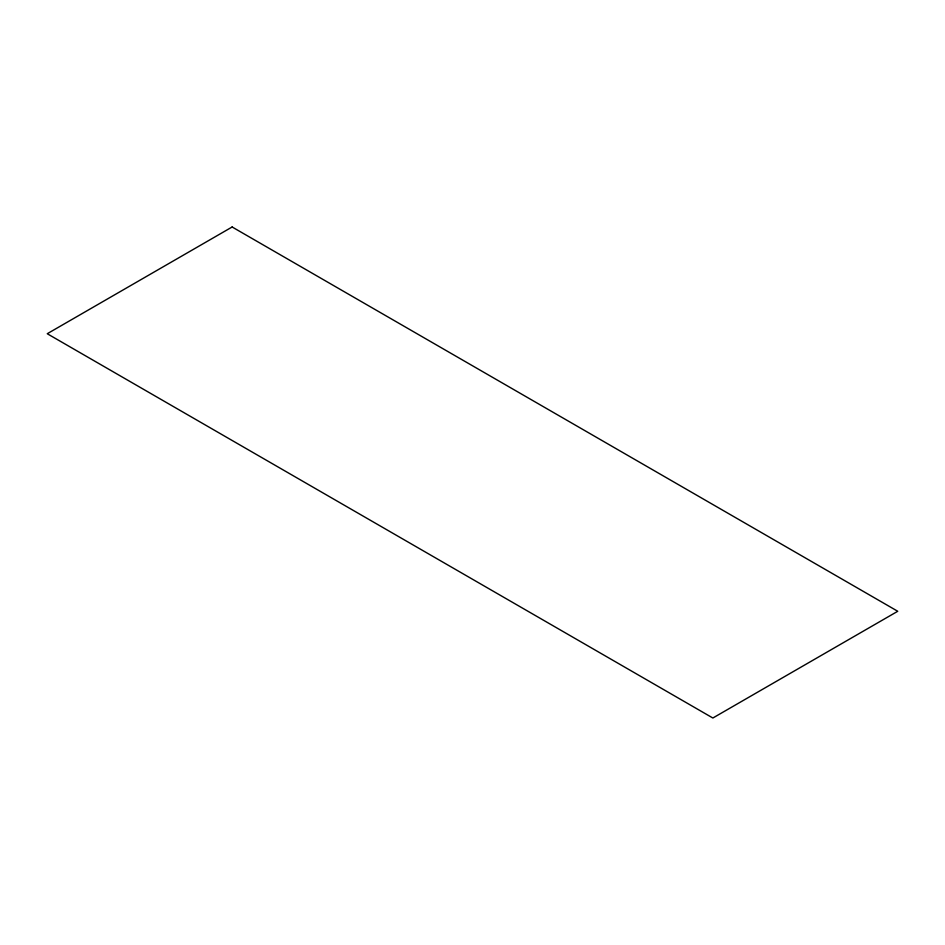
<?xml version="1.0" encoding="UTF-8"?>
<svg xmlns="http://www.w3.org/2000/svg" width="945" height="945" viewBox="0 0 945 945"><rect width="100%" height="100%" fill="white"/><g stroke="black" fill="none" stroke-linecap="round" stroke-linejoin="round"><path stroke-width="1.42" d="M232.139 226.989L47.25 333.727L712.861 718.011L897.75 611.273L232.139 226.989"/></g></svg>
